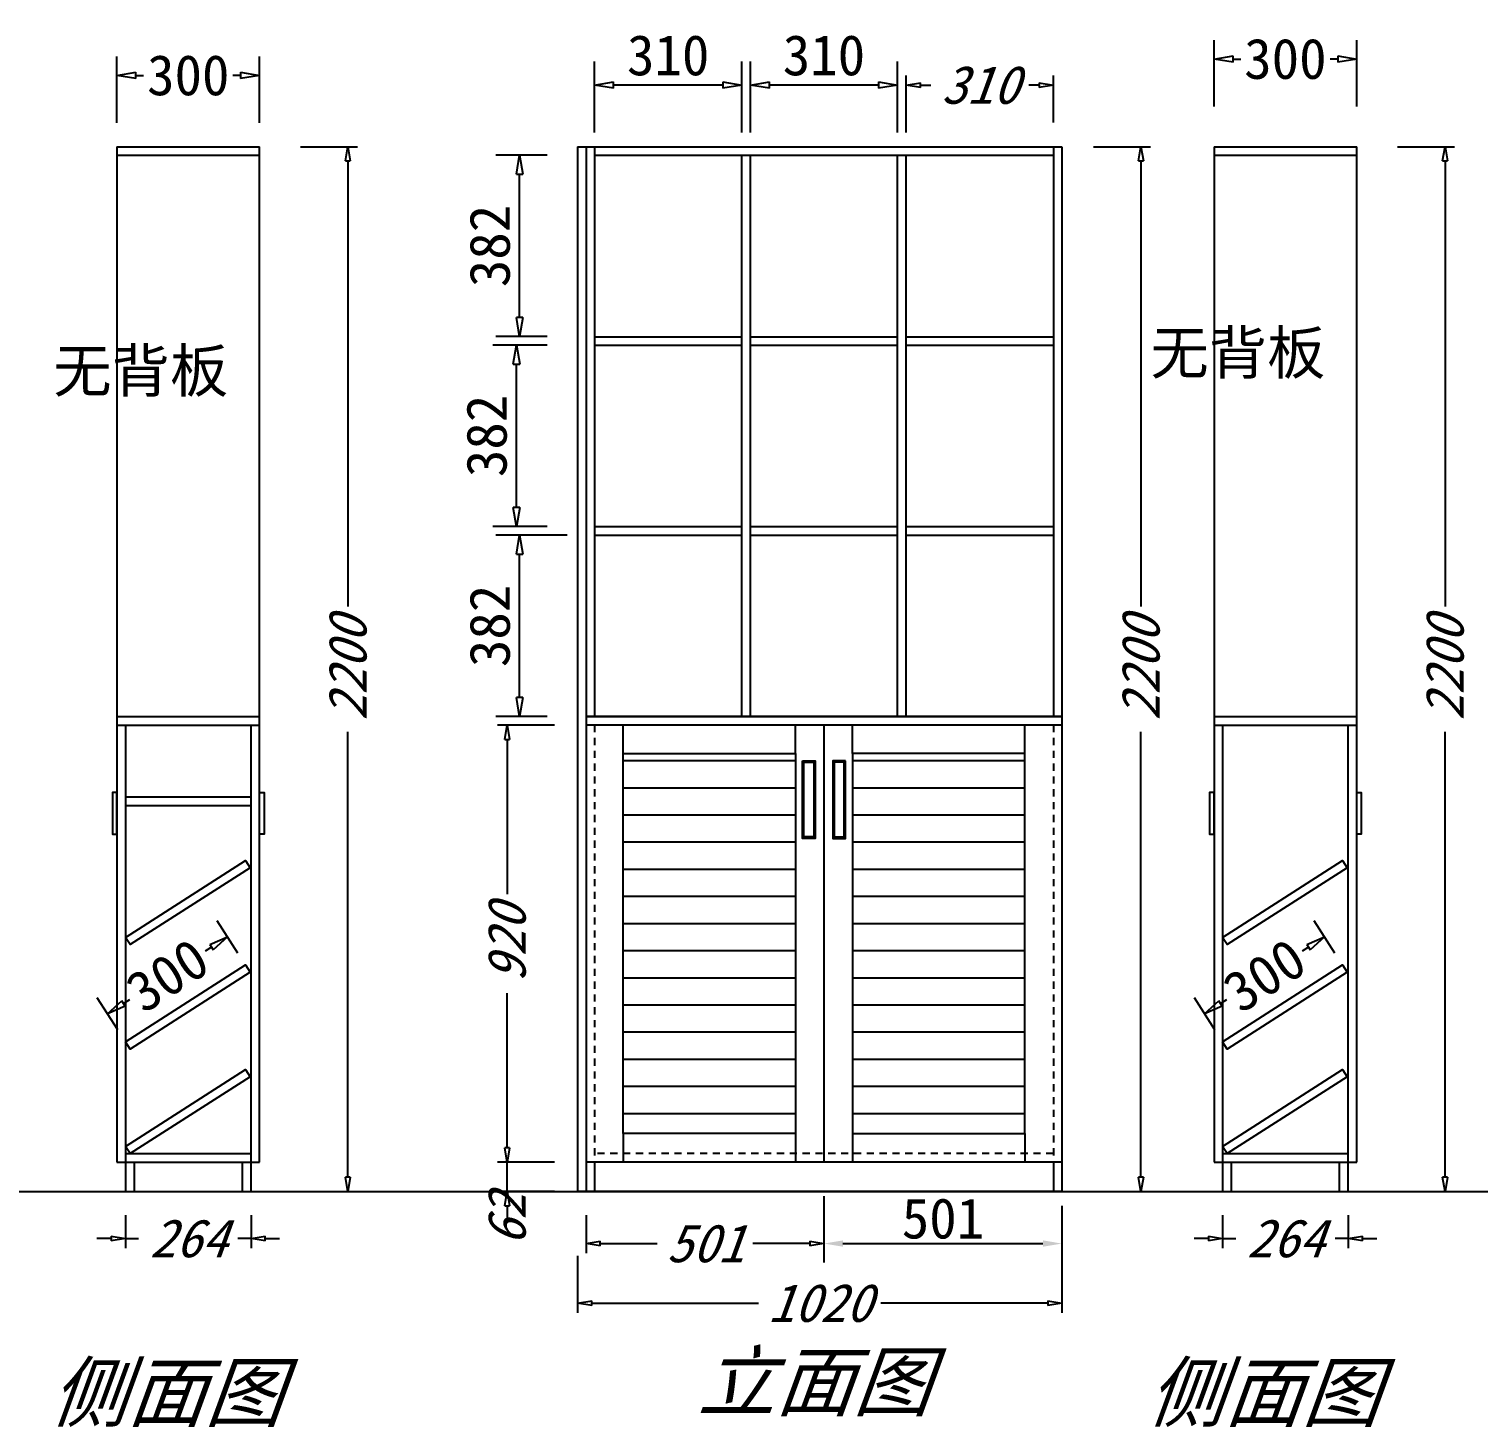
# Model space of a CAD drawing. Header units: millimetres. Extents: x 366509 to 398313, y -1245498 to -1202747.
# Drawn here: x 384490 to 387540, y -1237154 to -1234210 of the extents above; entities that cross this region are included whole.
import ezdxf

# ---------------------------------------------------------------- set-up
doc = ezdxf.new("R2010")
doc.units = ezdxf.units.MM
doc.header["$LTSCALE"] = 20
doc.linetypes.add('JIS_02_0.7', pattern=[1.35, 0.75, -0.6])
doc.layers.get('Defpoints').update_dxf_attribs({"color": 250})
doc.styles.get("Standard").update_dxf_attribs({"font": 'SimSun.ttf', "height": 85})
doc.styles.add('汉字', font='SimSun.ttf', dxfattribs={"oblique": 20, "height": 80})
doc.dimstyles.new('200', dxfattribs={"dimtxt": 90, "dimasz": 40, "dimexe": 50, "dimexo": 100, "dimgap": 20, "dimtad": 1, "dimdec": 0, "dimtxsty": 'Standard', "dimblk": 'CLOSEDBLANK', "dimcen": 100, "dimdle": 50, "dimclrd": 256, "dimclre": 256, "dimclrt": 256, "dimadec": 0, "dimazin": 0, "dimtfac": 1, "dimtdec": 0, "dimtmove": 2, "dimatfit": 3, "dimldrblk": 'CLOSEDBLANK', "dimfxl": 100, "dimfxlon": 1, "dimlwd": 25, "dimlwe": 25, "dimarcsym": 0})
doc.dimstyles.new('ISO-25', dxfattribs={"dimtxt": 2.5, "dimasz": 2.5, "dimexe": 1.25, "dimexo": 0.625, "dimtad": 1, "dimtxsty": 'Standard', "dimcen": 2.5, "dimadec": 0, "dimazin": 0, "dimtfac": 1, "dimtmove": 0, "dimatfit": 3, "dimfxl": 1, "dimarcsym": 0})
doc.dimstyles.get("Standard").update_dxf_attribs({"dimtxt": 0.18, "dimasz": 0.18, "dimexe": 0.18, "dimexo": 0.0625, "dimgap": 0.09, "dimtad": 0, "dimtih": 1, "dimtoh": 1, "dimdec": 4, "dimzin": 0, "dimdsep": 46, "dimtxsty": 'Standard', "dimcen": 0.09, "dimadec": 0, "dimazin": 0, "dimtfac": 1, "dimtdec": 4, "dimtofl": 0, "dimtmove": 0, "dimatfit": 3, "dimfxl": 1, "dimtolj": 1, "dimtzin": 0, "dimarcsym": 0})
doc.dimstyles.new('周文晶', dxfattribs={"dimtxt": 70, "dimasz": 40, "dimexe": 40, "dimexo": 30, "dimgap": 10, "dimtad": 0, "dimdec": 0, "dimtxsty": 'Standard', "dimblk": 'CLOSEDBLANK', "dimcen": 200, "dimclrd": 256, "dimclre": 256, "dimadec": 0, "dimazin": 0, "dimtfac": 1, "dimtdec": 0, "dimtmove": 0, "dimatfit": 3, "dimldrblk": 'CLOSEDBLANK', "dimfxl": 100, "dimfxlon": 1, "dimarcsym": 0})

# ---------------------------------------------------------------- blocks, each defined once
blk = doc.blocks.new('_ClosedBlank')
at = {"color": 0, "linetype": 'ByBlock', "lineweight": -2}
for p, q in [((-1, 0.167), (0, 0)), ((-1, 0.167), (-1, -0.167)), ((0, 0), (-1, -0.167))]:
    blk.add_line(p, q, dxfattribs=at)
blk = doc.blocks.new('*D1486')
at = {"lineweight": 25, "transparency": 16777216}
for p, q in [((384692.7, -1236708), (384692.7, -1236777.1)), ((384957.1, -1236708), (384957.1, -1236777.1)), ((384662.7, -1236757.1), (384632.7, -1236757.1)), ((384692.7, -1236757.1), (384720.3, -1236757.1)), ((384957.1, -1236757.1), (384929.5, -1236757.1)), ((384987.1, -1236757.1), (385017.1, -1236757.1))]:
    blk.add_line(p, q, dxfattribs=at)
at = {"layer": 'Defpoints', "color": 0, "transparency": 16777216}
for p in [(384692.7, -1236658), (384957.1, -1236658), (384957.1, -1236757.1)]:
    blk.add_point(p, dxfattribs=at)
at = {"lineweight": 25, "transparency": 16777216, "xscale": 30, "yscale": 30, "zscale": 30}
blk.add_blockref('_ClosedBlank', (384692.7, -1236757.1), dxfattribs=at)
at = {"lineweight": 25, "transparency": 16777216, "xscale": 30, "yscale": 30, "zscale": 30, "rotation": 180}
blk.add_blockref('_ClosedBlank', (384957.1, -1236757.1), dxfattribs=at)
at = {"lineweight": -3, "transparency": 16777216, "insert": (384824.9, -1236757.1), "char_height": 80, "attachment_point": 5, "style": '汉字'}
blk.add_mtext('264', dxfattribs=at)
blk = doc.blocks.new('*D1487')
at = {"lineweight": 25, "transparency": 16777216}
for p, q in [((385061, -1234458), (385181, -1234458)), ((385161, -1234488), (385161, -1235425.9)), ((385161, -1236628), (385161, -1235690.2)), ((385061, -1236658), (385181, -1236658))]:
    blk.add_line(p, q, dxfattribs=at)
at = {"layer": 'Defpoints', "color": 0, "transparency": 16777216}
for p in [(384975.1, -1234458), (384975.1, -1236658), (385161, -1236658)]:
    blk.add_point(p, dxfattribs=at)
at = {"lineweight": 25, "transparency": 16777216, "xscale": 30, "yscale": 30, "zscale": 30}
for p, rotation in [((385161, -1234458), 90), ((385161, -1236658), 270)]:
    blk.add_blockref('_ClosedBlank', p, dxfattribs=dict(at, rotation=rotation))
at = {"lineweight": -3, "transparency": 16777216, "insert": (385161, -1235558), "char_height": 80, "attachment_point": 5, "rotation": 90, "style": '汉字'}
blk.add_mtext('2200', dxfattribs=at)
blk = doc.blocks.new('*D1394')
at = {"lineweight": -2, "transparency": 16777216}
for p, q in [((384929.1, -1236155.8), (384885.8, -1236088.2)), ((384873.7, -1236143.5), (384860.3, -1236152.1)), ((384676.6, -1236317.6), (384633.3, -1236250.1)), ((384688.5, -1236262.2), (384701.9, -1236253.6))]:
    blk.add_line(p, q, dxfattribs=at)
at = {"layer": 'Defpoints', "color": 0, "transparency": 16777216}
for p in [(384907.4, -1236121.9), (384945.3, -1236181), (384692.7, -1236342.9)]:
    blk.add_point(p, dxfattribs=at)
at = {"lineweight": -2, "transparency": 16777216, "xscale": 40, "yscale": 40, "zscale": 40}
for p, rotation in [((384907.4, -1236121.9), 32.65196531533646), ((384654.8, -1236283.7), 212.6519653153365)]:
    blk.add_blockref('_ClosedBlank', p, dxfattribs=dict(at, rotation=rotation))
at = {"color": 0, "transparency": 16777216, "insert": (384781.1, -1236202.8), "char_height": 85, "attachment_point": 5, "rotation": 32.652}
blk.add_mtext('300', dxfattribs=at)
blk = doc.blocks.new('*D1395')
at = {"lineweight": -2, "transparency": 16777216}
for p, q in [((384674.7, -1234407.9), (384674.7, -1234267.9)), ((384975.1, -1234407.9), (384975.1, -1234267.9)), ((384714.7, -1234307.9), (384730.9, -1234307.9)), ((384935.1, -1234307.9), (384919, -1234307.9))]:
    blk.add_line(p, q, dxfattribs=at)
at = {"layer": 'Defpoints', "color": 0, "transparency": 16777216}
for p in [(384975.1, -1234307.9), (384674.7, -1234458.3), (384975.1, -1234458.3)]:
    blk.add_point(p, dxfattribs=at)
at = {"lineweight": -2, "transparency": 16777216, "xscale": 40, "yscale": 40, "zscale": 40, "rotation": 180}
blk.add_blockref('_ClosedBlank', (384674.7, -1234307.9), dxfattribs=at)
at = {"lineweight": -2, "transparency": 16777216, "xscale": 40, "yscale": 40, "zscale": 40}
blk.add_blockref('_ClosedBlank', (384975.1, -1234307.9), dxfattribs=at)
at = {"color": 0, "transparency": 16777216, "insert": (384824.9, -1234307.9), "char_height": 85, "attachment_point": 5}
blk.add_mtext('300', dxfattribs=at)
blk = doc.blocks.new('*D1408')
at = {"lineweight": 25, "transparency": 16777216}
for p, q in [((385496.1, -1236566), (385496.1, -1236536)), ((385596.1, -1236596), (385476.1, -1236596)), ((385496.1, -1236658), (385496.1, -1236596)), ((385596.1, -1236658), (385476.1, -1236658)), ((385496.1, -1236688), (385496.1, -1236718))]:
    blk.add_line(p, q, dxfattribs=at)
at = {"layer": 'Defpoints', "color": 0, "transparency": 16777216}
for p in [(385496.1, -1236596), (385680.4, -1236596), (385662.4, -1236658)]:
    blk.add_point(p, dxfattribs=at)
at = {"lineweight": 25, "transparency": 16777216, "xscale": 30, "yscale": 30, "zscale": 30}
for p, rotation in [((385496.1, -1236596), 270), ((385496.1, -1236658), 90)]:
    blk.add_blockref('_ClosedBlank', p, dxfattribs=dict(at, rotation=rotation))
at = {"lineweight": -3, "transparency": 16777216, "insert": (385496.1, -1236718), "char_height": 80, "attachment_point": 5, "rotation": 90, "style": '汉字'}
blk.add_mtext('62', dxfattribs=at)
blk = doc.blocks.new('*D1409')
at = {"lineweight": 25, "transparency": 16777216}
for p, q in [((385596.1, -1235676), (385476.1, -1235676)), ((385496.1, -1235706), (385496.1, -1236031.9)), ((385496.1, -1236566), (385496.1, -1236240.2)), ((385596.1, -1236596), (385476.1, -1236596))]:
    blk.add_line(p, q, dxfattribs=at)
at = {"layer": 'Defpoints', "color": 0, "transparency": 16777216}
for p in [(385496.1, -1235676), (385680.4, -1235676), (385680.4, -1236596)]:
    blk.add_point(p, dxfattribs=at)
at = {"lineweight": 25, "transparency": 16777216, "xscale": 30, "yscale": 30, "zscale": 30}
for p, rotation in [((385496.1, -1235676), 90), ((385496.1, -1236596), 270)]:
    blk.add_blockref('_ClosedBlank', p, dxfattribs=dict(at, rotation=rotation))
at = {"lineweight": -3, "transparency": 16777216, "insert": (385496.1, -1236136), "char_height": 80, "attachment_point": 5, "rotation": 90, "style": '汉字'}
blk.add_mtext('920', dxfattribs=at)
blk = doc.blocks.new('*D1410')
at = {"lineweight": 25, "transparency": 16777216}
for p, q in [((386336.4, -1234428.4), (386336.4, -1234308.4)), ((386366.4, -1234328.4), (386388.2, -1234328.4)), ((386616.4, -1234328.4), (386594.7, -1234328.4)), ((386646.4, -1234407.1), (386646.4, -1234308.4))]:
    blk.add_line(p, q, dxfattribs=at)
at = {"layer": 'Defpoints', "color": 0, "transparency": 16777216}
for p in [(386646.4, -1234328.4), (386646.4, -1234457.1), (386336.4, -1234858)]:
    blk.add_point(p, dxfattribs=at)
at = {"lineweight": 25, "transparency": 16777216, "xscale": 30, "yscale": 30, "zscale": 30, "rotation": 180}
blk.add_blockref('_ClosedBlank', (386336.4, -1234328.4), dxfattribs=at)
at = {"lineweight": 25, "transparency": 16777216, "xscale": 30, "yscale": 30, "zscale": 30}
blk.add_blockref('_ClosedBlank', (386646.4, -1234328.4), dxfattribs=at)
at = {"lineweight": -3, "transparency": 16777216, "insert": (386491.4, -1234328.4), "char_height": 80, "attachment_point": 5, "style": '汉字'}
blk.add_mtext('310', dxfattribs=at)
blk = doc.blocks.new('*D1411')
at = {"lineweight": 25, "transparency": 16777216}
for p, q in [((385644.4, -1236793.1), (385644.4, -1236913.1)), ((386664.4, -1236793.1), (386664.4, -1236913.1)), ((385674.4, -1236893.1), (386025.8, -1236893.1)), ((386634.4, -1236893.1), (386283, -1236893.1))]:
    blk.add_line(p, q, dxfattribs=at)
at = {"layer": 'Defpoints', "color": 0, "transparency": 16777216}
for p in [(385644.4, -1236658), (386664.4, -1236658), (386664.4, -1236893.1)]:
    blk.add_point(p, dxfattribs=at)
at = {"lineweight": 25, "transparency": 16777216, "xscale": 30, "yscale": 30, "zscale": 30, "rotation": 180}
blk.add_blockref('_ClosedBlank', (385644.4, -1236893.1), dxfattribs=at)
at = {"lineweight": 25, "transparency": 16777216, "xscale": 30, "yscale": 30, "zscale": 30}
blk.add_blockref('_ClosedBlank', (386664.4, -1236893.1), dxfattribs=at)
at = {"lineweight": -3, "transparency": 16777216, "insert": (386154.4, -1236893.1), "char_height": 80, "attachment_point": 5, "style": '汉字'}
blk.add_mtext('1020', dxfattribs=at)
blk = doc.blocks.new('*D1489')
at = {"lineweight": 25, "transparency": 16777216}
for p, q in [((387002.7, -1236708), (387002.7, -1236777.1)), ((387267.1, -1236708), (387267.1, -1236777.1)), ((386972.7, -1236757.1), (386942.7, -1236757.1)), ((387002.7, -1236757.1), (387030.3, -1236757.1)), ((387267.1, -1236757.1), (387239.5, -1236757.1)), ((387297.1, -1236757.1), (387327.1, -1236757.1))]:
    blk.add_line(p, q, dxfattribs=at)
at = {"layer": 'Defpoints', "color": 0, "transparency": 16777216}
for p in [(387002.7, -1236658), (387267.1, -1236658), (387267.1, -1236757.1)]:
    blk.add_point(p, dxfattribs=at)
at = {"lineweight": 25, "transparency": 16777216, "xscale": 30, "yscale": 30, "zscale": 30}
blk.add_blockref('_ClosedBlank', (387002.7, -1236757.1), dxfattribs=at)
at = {"lineweight": 25, "transparency": 16777216, "xscale": 30, "yscale": 30, "zscale": 30, "rotation": 180}
blk.add_blockref('_ClosedBlank', (387267.1, -1236757.1), dxfattribs=at)
at = {"lineweight": -3, "transparency": 16777216, "insert": (387134.9, -1236757.1), "char_height": 80, "attachment_point": 5, "style": '汉字'}
blk.add_mtext('264', dxfattribs=at)
blk = doc.blocks.new('*D1490')
at = {"lineweight": 25, "transparency": 16777216}
for p, q in [((387371, -1234458), (387491, -1234458)), ((387471, -1234488), (387471, -1235425.9)), ((387471, -1236628), (387471, -1235690.2)), ((387371, -1236658), (387491, -1236658))]:
    blk.add_line(p, q, dxfattribs=at)
at = {"layer": 'Defpoints', "color": 0, "transparency": 16777216}
for p in [(387285.1, -1234458), (387285.1, -1236658), (387471, -1236658)]:
    blk.add_point(p, dxfattribs=at)
at = {"lineweight": 25, "transparency": 16777216, "xscale": 30, "yscale": 30, "zscale": 30}
for p, rotation in [((387471, -1234458), 90), ((387471, -1236658), 270)]:
    blk.add_blockref('_ClosedBlank', p, dxfattribs=dict(at, rotation=rotation))
at = {"lineweight": -3, "transparency": 16777216, "insert": (387471, -1235558), "char_height": 80, "attachment_point": 5, "rotation": 90, "style": '汉字'}
blk.add_mtext('2200', dxfattribs=at)
blk = doc.blocks.new('*D1412')
at = {"lineweight": 25, "transparency": 16777216}
for p, q in [((386730.8, -1234458), (386850.8, -1234458)), ((386830.8, -1234488), (386830.8, -1235425.9)), ((386830.8, -1236628), (386830.8, -1235690.2)), ((386730.8, -1236658), (386850.8, -1236658))]:
    blk.add_line(p, q, dxfattribs=at)
at = {"layer": 'Defpoints', "color": 0, "transparency": 16777216}
for p in [(386664.4, -1234458), (386646.4, -1236658), (386830.8, -1236658)]:
    blk.add_point(p, dxfattribs=at)
at = {"lineweight": 25, "transparency": 16777216, "xscale": 30, "yscale": 30, "zscale": 30}
for p, rotation in [((386830.8, -1234458), 90), ((386830.8, -1236658), 270)]:
    blk.add_blockref('_ClosedBlank', p, dxfattribs=dict(at, rotation=rotation))
at = {"lineweight": -3, "transparency": 16777216, "insert": (386830.8, -1235558), "char_height": 80, "attachment_point": 5, "rotation": 90, "style": '汉字'}
blk.add_mtext('2200', dxfattribs=at)
blk = doc.blocks.new('*D1413')
at = {"lineweight": 25, "transparency": 16777216}
for p, q in [((386163.4, -1236667.6), (386163.4, -1236787.6)), ((385662.4, -1236708), (385662.4, -1236787.6)), ((385692.4, -1236767.6), (385812.5, -1236767.6)), ((386133.4, -1236767.6), (386013.3, -1236767.6))]:
    blk.add_line(p, q, dxfattribs=at)
at = {"layer": 'Defpoints', "color": 0, "transparency": 16777216}
for p in [(386163.4, -1236596), (385662.4, -1236658), (385662.4, -1236767.6)]:
    blk.add_point(p, dxfattribs=at)
at = {"lineweight": 25, "transparency": 16777216, "xscale": 30, "yscale": 30, "zscale": 30, "rotation": 180}
blk.add_blockref('_ClosedBlank', (385662.4, -1236767.6), dxfattribs=at)
at = {"lineweight": 25, "transparency": 16777216, "xscale": 30, "yscale": 30, "zscale": 30}
blk.add_blockref('_ClosedBlank', (386163.4, -1236767.6), dxfattribs=at)
at = {"lineweight": -3, "transparency": 16777216, "insert": (385912.9, -1236767.6), "char_height": 80, "attachment_point": 5, "style": '汉字'}
blk.add_mtext('501', dxfattribs=at)
blk = doc.blocks.new('*D1414')
at = {"lineweight": 25, "transparency": 16777216}
for p, q in [((386008.4, -1234428.4), (386008.4, -1234278.4)), ((386318.4, -1234428.4), (386318.4, -1234278.4)), ((386278.4, -1234328.4), (386048.4, -1234328.4))]:
    blk.add_line(p, q, dxfattribs=at)
at = {"layer": 'Defpoints', "color": 0, "transparency": 16777216}
for p in [(386008.4, -1234328.4), (386008.4, -1234876), (386318.4, -1234858)]:
    blk.add_point(p, dxfattribs=at)
at = {"lineweight": 25, "transparency": 16777216, "xscale": 40, "yscale": 40, "zscale": 40, "rotation": 180}
blk.add_blockref('_ClosedBlank', (386008.4, -1234328.4), dxfattribs=at)
at = {"lineweight": 25, "transparency": 16777216, "xscale": 40, "yscale": 40, "zscale": 40}
blk.add_blockref('_ClosedBlank', (386318.4, -1234328.4), dxfattribs=at)
at = {"lineweight": -3, "transparency": 16777216, "insert": (386163.4, -1234265.9), "char_height": 85, "attachment_point": 5}
blk.add_mtext('310', dxfattribs=at)
blk = doc.blocks.new('*D1415')
at = {"lineweight": 25, "transparency": 16777216}
for p, q in [((385680.4, -1234428.4), (385680.4, -1234278.4)), ((385990.4, -1234428.4), (385990.4, -1234278.4)), ((385950.4, -1234328.4), (385720.4, -1234328.4))]:
    blk.add_line(p, q, dxfattribs=at)
at = {"layer": 'Defpoints', "color": 0, "transparency": 16777216}
for p in [(385680.4, -1234328.4), (385990.4, -1234858), (385680.4, -1235538)]:
    blk.add_point(p, dxfattribs=at)
at = {"lineweight": 25, "transparency": 16777216, "xscale": 40, "yscale": 40, "zscale": 40, "rotation": 180}
blk.add_blockref('_ClosedBlank', (385680.4, -1234328.4), dxfattribs=at)
at = {"lineweight": 25, "transparency": 16777216, "xscale": 40, "yscale": 40, "zscale": 40}
blk.add_blockref('_ClosedBlank', (385990.4, -1234328.4), dxfattribs=at)
at = {"lineweight": -3, "transparency": 16777216, "insert": (385835.4, -1234265.9), "char_height": 85, "attachment_point": 5}
blk.add_mtext('310', dxfattribs=at)
blk = doc.blocks.new('*D1416')
at = {"lineweight": 25, "transparency": 16777216}
for p, q in [((385622.6, -1235276), (385472.6, -1235276)), ((385522.6, -1235618), (385522.6, -1235316)), ((385580.4, -1235658), (385472.6, -1235658))]:
    blk.add_line(p, q, dxfattribs=at)
at = {"layer": 'Defpoints', "color": 0, "transparency": 16777216}
for p in [(385522.6, -1235276), (385990.4, -1235276), (385680.4, -1235658)]:
    blk.add_point(p, dxfattribs=at)
at = {"lineweight": 25, "transparency": 16777216, "xscale": 40, "yscale": 40, "zscale": 40}
for p, rotation in [((385522.6, -1235276), 90), ((385522.6, -1235658), 270)]:
    blk.add_blockref('_ClosedBlank', p, dxfattribs=dict(at, rotation=rotation))
at = {"lineweight": -3, "transparency": 16777216, "insert": (385460.1, -1235467), "char_height": 85, "attachment_point": 5, "rotation": 90}
blk.add_mtext('382', dxfattribs=at)
blk = doc.blocks.new('*D1491')
at = {"lineweight": 25, "transparency": 16777216}
for p, q in [((385580.4, -1234876), (385466, -1234876)), ((385516, -1235218), (385516, -1234916)), ((385580.4, -1235258), (385466, -1235258))]:
    blk.add_line(p, q, dxfattribs=at)
at = {"layer": 'Defpoints', "color": 0, "transparency": 16777216}
for p in [(385516, -1234876), (385680.4, -1234876), (385680.4, -1235258)]:
    blk.add_point(p, dxfattribs=at)
at = {"lineweight": 25, "transparency": 16777216, "xscale": 40, "yscale": 40, "zscale": 40}
for p, rotation in [((385516, -1234876), 90), ((385516, -1235258), 270)]:
    blk.add_blockref('_ClosedBlank', p, dxfattribs=dict(at, rotation=rotation))
at = {"lineweight": -3, "transparency": 16777216, "insert": (385453.5, -1235067), "char_height": 85, "attachment_point": 5, "rotation": 90}
blk.add_mtext('382', dxfattribs=at)
blk = doc.blocks.new('*D1492')
at = {"lineweight": 25, "transparency": 16777216}
for p, q in [((385580.4, -1234476), (385472.6, -1234476)), ((385522.6, -1234818), (385522.6, -1234516)), ((385580.4, -1234858), (385472.6, -1234858))]:
    blk.add_line(p, q, dxfattribs=at)
at = {"layer": 'Defpoints', "color": 0, "transparency": 16777216}
for p in [(385522.6, -1234476), (385680.4, -1234476), (385680.4, -1234858)]:
    blk.add_point(p, dxfattribs=at)
at = {"lineweight": 25, "transparency": 16777216, "xscale": 40, "yscale": 40, "zscale": 40}
for p, rotation in [((385522.6, -1234476), 90), ((385522.6, -1234858), 270)]:
    blk.add_blockref('_ClosedBlank', p, dxfattribs=dict(at, rotation=rotation))
at = {"lineweight": -3, "transparency": 16777216, "insert": (385460.1, -1234667), "char_height": 85, "attachment_point": 5, "rotation": 90}
blk.add_mtext('382', dxfattribs=at)
blk = doc.blocks.new('*D1417')
at = {"color": 0, "lineweight": -2, "transparency": 16777216}
for p, q in [((386163.4, -1236667.6), (386163.4, -1236807.6)), ((386664.4, -1236688), (386664.4, -1236807.6)), ((386203.4, -1236767.6), (386624.4, -1236767.6))]:
    blk.add_line(p, q, dxfattribs=at)
at = {"color": 0, "transparency": 16777216}
for points in [[(386203.4, -1236760.9), (386203.4, -1236774.2), (386163.4, -1236767.6)], [(386624.4, -1236760.9), (386624.4, -1236774.2), (386664.4, -1236767.6)]]:
    blk.add_solid(points, dxfattribs=at)
at = {"layer": 'Defpoints', "color": 0, "transparency": 16777216}
for p in [(386163.4, -1236596), (386664.4, -1236658), (386664.4, -1236767.6)]:
    blk.add_point(p, dxfattribs=at)
at = {"color": 0, "lineweight": -3, "transparency": 16777216, "insert": (386413.9, -1236715.1), "char_height": 85, "attachment_point": 5}
blk.add_mtext('501', dxfattribs=at)
blk = doc.blocks.new('*D1418')
at = {"lineweight": -2, "transparency": 16777216}
for p, q in [((387239.1, -1236155.8), (387195.8, -1236088.2)), ((387183.7, -1236143.5), (387170.3, -1236152.1)), ((386986.6, -1236317.6), (386943.3, -1236250.1)), ((386998.5, -1236262.2), (387011.9, -1236253.6))]:
    blk.add_line(p, q, dxfattribs=at)
at = {"layer": 'Defpoints', "color": 0, "transparency": 16777216}
for p in [(387217.4, -1236121.9), (387255.3, -1236181), (387002.7, -1236342.9)]:
    blk.add_point(p, dxfattribs=at)
at = {"lineweight": -2, "transparency": 16777216, "xscale": 40, "yscale": 40, "zscale": 40}
for p, rotation in [((387217.4, -1236121.9), 32.65196531533646), ((386964.8, -1236283.7), 212.6519653153365)]:
    blk.add_blockref('_ClosedBlank', p, dxfattribs=dict(at, rotation=rotation))
at = {"color": 0, "transparency": 16777216, "insert": (387091.1, -1236202.8), "char_height": 85, "attachment_point": 5, "rotation": 32.652}
blk.add_mtext('300', dxfattribs=at)
blk = doc.blocks.new('*D1421')
at = {"lineweight": -2, "transparency": 16777216}
for p, q in [((386984.7, -1234373.4), (386984.7, -1234233.4)), ((387285.1, -1234373.4), (387285.1, -1234233.4)), ((387024.7, -1234273.4), (387040.9, -1234273.4)), ((387245.1, -1234273.4), (387229, -1234273.4))]:
    blk.add_line(p, q, dxfattribs=at)
at = {"layer": 'Defpoints', "color": 0, "transparency": 16777216}
for p in [(387285.1, -1234273.4), (386984.7, -1234458), (387285.1, -1234458)]:
    blk.add_point(p, dxfattribs=at)
at = {"lineweight": -2, "transparency": 16777216, "xscale": 40, "yscale": 40, "zscale": 40, "rotation": 180}
blk.add_blockref('_ClosedBlank', (386984.7, -1234273.4), dxfattribs=at)
at = {"lineweight": -2, "transparency": 16777216, "xscale": 40, "yscale": 40, "zscale": 40}
blk.add_blockref('_ClosedBlank', (387285.1, -1234273.4), dxfattribs=at)
at = {"color": 0, "transparency": 16777216, "insert": (387134.9, -1234273.4), "char_height": 85, "attachment_point": 5}
blk.add_mtext('300', dxfattribs=at)

msp = doc.modelspace()

# ---------------------------------------------------------------- hatches: boundary and pattern name
at = {"lineweight": -3}
h = msp.add_hatch(dxfattribs=at)
h.set_pattern_fill('LINE', color=250, scale=18, style=0)
h.set_pattern_definition([(0, (264743.7, -1228606.83), (0, 57.15), [])])
h.paths.add_polyline_path([(386586.422, -1235736.036), (386223.422, -1235736.036), (386223.422, -1236536.036), (386586.422, -1236536.036)])
h.paths.add_polyline_path([(385740.422, -1236536.036), (386103.422, -1236536.036), (386103.422, -1235736.036), (385740.422, -1235736.036)])

# ---------------------------------------------------------------- linework, layer by layer
for p, q in [((384674.737, -1234458.036), (384975.125, -1234458.036)), ((384674.737, -1234458.036), (384674.737, -1236596.036)), ((384975.125, -1236596.036), (384975.125, -1234458.036)), ((385644.422, -1234458.036), (385644.422, -1236658.036)), ((385644.422, -1234458.036), (386664.422, -1234458.036)), ((385662.422, -1234458.036), (385662.422, -1236658.036)), ((385680.422, -1234458.036), (385680.422, -1235658.036)), ((386646.422, -1234458.036), (386646.422, -1235658.036)), ((386664.422, -1234458.036), (386664.422, -1236658.036)), ((386984.737, -1234458.036), (387285.125, -1234458.036)), ((386984.737, -1234458.036), (386984.737, -1236596.036)), ((387285.125, -1236596.036), (387285.125, -1234458.036)), ((384674.737, -1234476.036), (384975.125, -1234476.036)), ((385680.422, -1234476.036), (386646.422, -1234476.036)), ((385990.422, -1235658.036), (385990.422, -1234476.036)), ((386008.422, -1235658.036), (386008.422, -1234476.036)), ((386318.422, -1235658.036), (386318.422, -1234476.036)), ((386336.422, -1235658.036), (386336.422, -1234476.036)), ((386984.737, -1234476.036), (387285.125, -1234476.036)), ((385680.422, -1234858.036), (385990.422, -1234858.036)), ((385680.422, -1234876.036), (385990.422, -1234876.036)), ((386008.422, -1234858.036), (386318.422, -1234858.036)), ((386008.422, -1234876.036), (386318.422, -1234876.036)), ((386336.422, -1234858.036), (386646.422, -1234858.036)), ((386336.422, -1234876.036), (386646.422, -1234876.036)), ((385680.422, -1235258.036), (385990.422, -1235258.036)), ((385680.422, -1235276.036), (385990.422, -1235276.036)), ((386008.422, -1235258.036), (386318.422, -1235258.036)), ((386008.422, -1235276.036), (386318.422, -1235276.036)), ((386336.422, -1235258.036), (386646.422, -1235258.036)), ((386336.422, -1235276.036), (386646.422, -1235276.036)), ((384674.737, -1235658.036), (384975.125, -1235658.036)), ((384674.737, -1235676.036), (384975.125, -1235676.036)), ((384692.737, -1235676.036), (384692.737, -1236658.036)), ((384957.125, -1236658.036), (384957.125, -1235676.036)), ((386664.422, -1235658.036), (385662.422, -1235658.036)), ((385662.422, -1235658.036), (386664.422, -1235658.036)), ((386664.422, -1235676.036), (385662.422, -1235676.036)), ((385740.422, -1235736.036), (385740.422, -1235676.036)), ((386103.422, -1235736.036), (386103.422, -1235676.036)), ((386163.422, -1235676.036), (386163.422, -1236596.036)), ((386223.422, -1235736.036), (386223.422, -1235676.036)), ((386586.422, -1235736.036), (386586.422, -1235676.036)), ((386984.737, -1235658.036), (387285.125, -1235658.036)), ((386984.737, -1235676.036), (387285.125, -1235676.036)), ((387002.737, -1235676.036), (387002.737, -1236658.036)), ((387267.125, -1236658.036), (387267.125, -1235676.036)), ((384692.737, -1235827.036), (384957.125, -1235827.036)), ((384692.737, -1235845.036), (384957.125, -1235845.036)), ((385740.422, -1236536.036), (385740.422, -1236596.036)), ((386103.422, -1236536.036), (386103.422, -1236596.036)), ((386223.422, -1236536.036), (386223.422, -1236596.036)), ((386586.422, -1236536.036), (386586.422, -1236596.036)), ((384692.737, -1236578.036), (384957.125, -1236578.036)), ((387002.737, -1236578.036), (387267.125, -1236578.036)), ((384674.737, -1236596.036), (384975.125, -1236596.036)), ((384710.737, -1236596.036), (384710.737, -1236658.036)), ((384939.125, -1236658.036), (384939.125, -1236596.036)), ((386664.422, -1236596.036), (385662.422, -1236596.036)), ((386646.422, -1236596.036), (386646.422, -1236658.036)), ((386984.737, -1236596.036), (387285.125, -1236596.036)), ((387020.737, -1236596.036), (387020.737, -1236658.036)), ((387249.125, -1236658.036), (387249.125, -1236596.036)), ((384692.737, -1236658.036), (384957.125, -1236658.036)), ((386664.422, -1236658.036), (385662.422, -1236658.036)), ((387002.737, -1236658.036), (387267.125, -1236658.036))]:
    msp.add_line(p, q, dxfattribs=at)
at = {"color": 250, "linetype": 'JIS_02_0.7', "lineweight": -3}
for p, q in [((385680.422, -1235676.036), (385680.422, -1236596.036)), ((386646.422, -1235676.036), (386646.422, -1236596.036)), ((386646.422, -1236578.036), (385680.422, -1236578.036))]:
    msp.add_line(p, q, dxfattribs=at)
for p, q in [((385680.422, -1236596.036), (385680.422, -1236658.036)), ((366509.141, -1236658.036), (398312.891, -1236658.036)), ((385662.422, -1236658.036), (385644.422, -1236658.036))]:
    msp.add_line(p, q)
at = {"lineweight": -3}
for points in [[(385740.422, -1235736.036), (386103.422, -1235736.036), (386103.422, -1236536.036), (385740.422, -1236536.036)], [(386586.422, -1235736.036), (386223.422, -1235736.036), (386223.422, -1236536.036), (386586.422, -1236536.036)], [(386118.126, -1235750.857), (386144.694, -1235750.857), (386144.694, -1235914.368), (386118.126, -1235914.368)], [(386121.126, -1235753.857), (386141.694, -1235753.857), (386141.694, -1235911.368), (386121.126, -1235911.368)], [(386208.717, -1235750.857), (386182.15, -1235750.857), (386182.15, -1235914.368), (386208.717, -1235914.368)], [(386205.717, -1235753.857), (386185.15, -1235753.857), (386185.15, -1235911.368), (386205.717, -1235911.368)]]:
    msp.add_lwpolyline(points, close=True, dxfattribs=at)
for points in [[(384674.737, -1235817.668), (384665.408, -1235817.668), (384665.408, -1235905.246), (384674.737, -1235905.246)], [(384975.125, -1235817.668), (384984.454, -1235817.668), (384984.454, -1235905.246), (384975.125, -1235905.246)], [(386984.737, -1235817.668), (386975.408, -1235817.668), (386975.408, -1235905.246), (386984.737, -1235905.246)], [(387285.125, -1235817.668), (387294.454, -1235817.668), (387294.454, -1235905.246), (387285.125, -1235905.246)]]:
    msp.add_lwpolyline(points, close=True)
for points in [[(384692.737, -1236122.881), (384945.327, -1235961.02), (384955.038, -1235976.175), (384702.449, -1236138.036), (384692.737, -1236122.881)], [(387002.737, -1236122.881), (387255.327, -1235961.02), (387265.038, -1235976.175), (387012.449, -1236138.036), (387002.737, -1236122.881)], [(384692.737, -1236342.881), (384945.327, -1236181.02), (384955.038, -1236196.175), (384702.449, -1236358.036), (384692.737, -1236342.881)], [(387002.737, -1236342.881), (387255.327, -1236181.02), (387265.038, -1236196.175), (387012.449, -1236358.036), (387002.737, -1236342.881)], [(384692.737, -1236562.881), (384945.327, -1236401.02), (384955.038, -1236416.175), (384702.449, -1236578.036), (384692.737, -1236562.881)], [(387002.737, -1236562.881), (387255.327, -1236401.02), (387265.038, -1236416.175), (387012.449, -1236578.036), (387002.737, -1236562.881)]]:
    msp.add_lwpolyline(points)

# ---------------------------------------------------------------- texts
at = {"lineweight": -3, "char_height": 90, "width": 545.64139, "attachment_point": 1}
for insert in [(386850.804, -1234846.657), (384540.804, -1234884.657)]:
    msp.add_mtext('无背板', dxfattribs=dict(at, insert=insert))
at = {"color": 0, "char_height": 120, "width": 1293.93172, "attachment_point": 1, "style": '汉字'}
for s, insert in [('立面图', (385896.955, -1236998.134)), ('侧面图', (384531.971, -1237020.759)), ('侧面图', (386841.971, -1237020.759))]:
    msp.add_mtext(s, dxfattribs=dict(at, insert=insert))

# ---------------------------------------------------------------- dimensions: what is measured, and where the dimension line sits
at = {"lineweight": -3}
for base, p1, p2, picture, middle in [((385680.422, -1234328.429), (385990.422, -1234858.036), (385680.422, -1235537.966), '*D1415', (385835.422, -1234265.929)), ((386008.422, -1234328.429), (386318.422, -1234858.036), (386008.422, -1234876.036), '*D1414', (386163.422, -1234265.929))]:
    dim = msp.add_linear_dim(base=base, p1=p1, p2=p2, dimstyle='200', dxfattribs=at)
    dim.commit()
    dim.dimension.update_dxf_attribs({"geometry": picture, "text_midpoint": middle})
for base, p1, p2, picture, middle in [((387285.125, -1234273.391), (386984.737, -1234458.036), (387285.125, -1234458.036), '*D1421', (387134.931, -1234273.391)), ((384975.125, -1234307.883), (384674.737, -1234458.262), (384975.125, -1234458.262), '*D1395', (384824.931, -1234307.883))]:
    dim = msp.add_linear_dim(base=base, p1=p1, p2=p2, dimstyle='周文晶')
    dim.commit()
    dim.dimension.update_dxf_attribs({"geometry": picture, "text_midpoint": middle})
for base, p1, p2, dimstyle, override, picture, middle in [((386646.422, -1234328.429), (386336.422, -1234858.036), (386646.422, -1234457.1), 'Standard', {"dimtxt": 80, "dimasz": 30, "dimexe": 20, "dimexo": 50, "dimgap": 10, "dimtih": 0, "dimtoh": 0, "dimdec": 0, "dimzin": 8, "dimtxsty": '汉字', "dimblk": 'ClosedBlank', "dimcen": 2.5, "dimclrd": 256, "dimclre": 256, "dimclrt": 256, "dimtdec": 0, "dimtofl": 1, "dimtmove": 1, "dimldrblk": 'ClosedBlank', "dimfxl": 100, "dimfxlon": 1, "dimtolj": 0, "dimtzin": 8, "dimlwd": 25, "dimlwe": 25, "dimarcsym": 1}, '*D1410', (386491.422, -1234328.429)), ((386664.422, -1236767.58), (386163.422, -1236596.036), (386664.422, -1236658.036), 'ISO-25', {"dimtxt": 70, "dimasz": 40, "dimexe": 40, "dimexo": 30, "dimgap": 10, "dimfxl": 100, "dimfxlon": 1}, '*D1417', (386413.922, -1236715.08)), ((384957.125, -1236757.066), (384692.737, -1236658.036), (384957.125, -1236658.036), 'Standard', {"dimtxt": 80, "dimasz": 30, "dimexe": 20, "dimexo": 50, "dimgap": 10, "dimtih": 0, "dimtoh": 0, "dimdec": 0, "dimzin": 8, "dimtxsty": '汉字', "dimblk": 'ClosedBlank', "dimcen": 2.5, "dimclrd": 256, "dimclre": 256, "dimclrt": 256, "dimtdec": 0, "dimtofl": 1, "dimtmove": 1, "dimldrblk": 'ClosedBlank', "dimfxl": 100, "dimfxlon": 1, "dimtolj": 0, "dimtzin": 8, "dimlwd": 25, "dimlwe": 25, "dimarcsym": 1}, '*D1486', (384824.931, -1236757.066)), ((386664.422, -1236893.138), (385644.422, -1236658.036), (386664.422, -1236658.036), 'Standard', {"dimtxt": 80, "dimasz": 30, "dimexe": 20, "dimexo": 50, "dimgap": 10, "dimtih": 0, "dimtoh": 0, "dimdec": 0, "dimzin": 8, "dimtxsty": '汉字', "dimblk": 'ClosedBlank', "dimcen": 2.5, "dimclrd": 256, "dimclre": 256, "dimclrt": 256, "dimtdec": 0, "dimtofl": 1, "dimtmove": 1, "dimldrblk": 'ClosedBlank', "dimfxl": 100, "dimfxlon": 1, "dimtolj": 0, "dimtzin": 8, "dimlwd": 25, "dimlwe": 25, "dimarcsym": 1}, '*D1411', (386154.422, -1236893.138)), ((387267.125, -1236757.066), (387002.737, -1236658.036), (387267.125, -1236658.036), 'Standard', {"dimtxt": 80, "dimasz": 30, "dimexe": 20, "dimexo": 50, "dimgap": 10, "dimtih": 0, "dimtoh": 0, "dimdec": 0, "dimzin": 8, "dimtxsty": '汉字', "dimblk": 'ClosedBlank', "dimcen": 2.5, "dimclrd": 256, "dimclre": 256, "dimclrt": 256, "dimtdec": 0, "dimtofl": 1, "dimtmove": 1, "dimldrblk": 'ClosedBlank', "dimfxl": 100, "dimfxlon": 1, "dimtolj": 0, "dimtzin": 8, "dimlwd": 25, "dimlwe": 25, "dimarcsym": 1}, '*D1489', (387134.931, -1236757.066))]:
    dim = msp.add_linear_dim(base=base, p1=p1, p2=p2, dimstyle=dimstyle, override=override, dxfattribs=at)
    dim.commit()
    dim.dimension.update_dxf_attribs({"geometry": picture, "text_midpoint": middle})
for base, p1, p2, angle, picture, middle in [((385161.022, -1236658.036), (384975.125, -1234458.036), (384975.125, -1236658.036), 90, '*D1487', (385161.022, -1235558.036)), ((386830.785, -1236658.036), (386664.422, -1234458.036), (386646.422, -1236658.036), 90, '*D1412', (386830.785, -1235558.036)), ((387471.022, -1236658.036), (387285.125, -1234458.036), (387285.125, -1236658.036), 90, '*D1490', (387471.022, -1235558.036)), ((385496.059, -1235676.036), (385680.422, -1236596.036), (385680.422, -1235676.036), 270, '*D1409', (385496.059, -1236136.036)), ((385662.422, -1236767.58), (386163.422, -1236596.036), (385662.422, -1236658.036), 180, '*D1413', (385912.922, -1236767.58))]:
    dim = msp.add_linear_dim(base=base, p1=p1, p2=p2, angle=angle, dimstyle='Standard', override={"dimtxt": 80, "dimasz": 30, "dimexe": 20, "dimexo": 50, "dimgap": 10, "dimtih": 0, "dimtoh": 0, "dimdec": 0, "dimzin": 8, "dimtxsty": '汉字', "dimblk": 'ClosedBlank', "dimcen": 2.5, "dimclrd": 256, "dimclre": 256, "dimclrt": 256, "dimtdec": 0, "dimtofl": 1, "dimtmove": 1, "dimldrblk": 'ClosedBlank', "dimfxl": 100, "dimfxlon": 1, "dimtolj": 0, "dimtzin": 8, "dimlwd": 25, "dimlwe": 25, "dimarcsym": 1}, dxfattribs=at)
    dim.commit()
    dim.dimension.update_dxf_attribs({"geometry": picture, "text_midpoint": middle})
for base, p1, p2, picture, middle in [((385522.62, -1234476.036), (385680.422, -1234858.036), (385680.422, -1234476.036), '*D1492', (385460.12, -1234667.036)), ((385515.953, -1234876.036), (385680.422, -1235258.036), (385680.422, -1234876.036), '*D1491', (385453.453, -1235067.036)), ((385522.62, -1235276.036), (385680.422, -1235658.036), (385990.422, -1235276.036), '*D1416', (385460.12, -1235467.036))]:
    dim = msp.add_linear_dim(base=base, p1=p1, p2=p2, angle=90, dimstyle='200', dxfattribs=at)
    dim.commit()
    dim.dimension.update_dxf_attribs({"geometry": picture, "text_midpoint": middle})
for p1, p2, picture, middle in [((384692.737, -1236342.881), (384945.327, -1236181.02), '*D1394', (384781.131, -1236202.805)), ((387002.737, -1236342.881), (387255.327, -1236181.02), '*D1418', (387091.131, -1236202.805))]:
    dim = msp.add_aligned_dim(p1=p1, p2=p2, distance=70.247, dimstyle='周文晶')
    dim.commit()
    dim.dimension.update_dxf_attribs({"geometry": picture, "text_midpoint": middle})
dim = msp.add_linear_dim(base=(385496.059, -1236596.036), p1=(385662.422, -1236658.036), p2=(385680.422, -1236596.036), angle=270, dimstyle='Standard', override={"dimtxt": 80, "dimasz": 30, "dimexe": 20, "dimexo": 50, "dimgap": 10, "dimtih": 0, "dimtoh": 0, "dimdec": 0, "dimzin": 8, "dimtxsty": '汉字', "dimblk": 'ClosedBlank', "dimcen": 2.5, "dimclrd": 256, "dimclre": 256, "dimclrt": 256, "dimtdec": 0, "dimtofl": 1, "dimtmove": 1, "dimldrblk": 'ClosedBlank', "dimfxl": 100, "dimfxlon": 1, "dimtolj": 0, "dimtzin": 8, "dimlwd": 25, "dimlwe": 25, "dimarcsym": 1}, dxfattribs=at)
dim.commit()
dim.dimension.update_dxf_attribs({"geometry": '*D1408', "text_midpoint": (385496.059, -1236718.036), "dimtype": 128})

doc.saveas('drawing.dxf')
